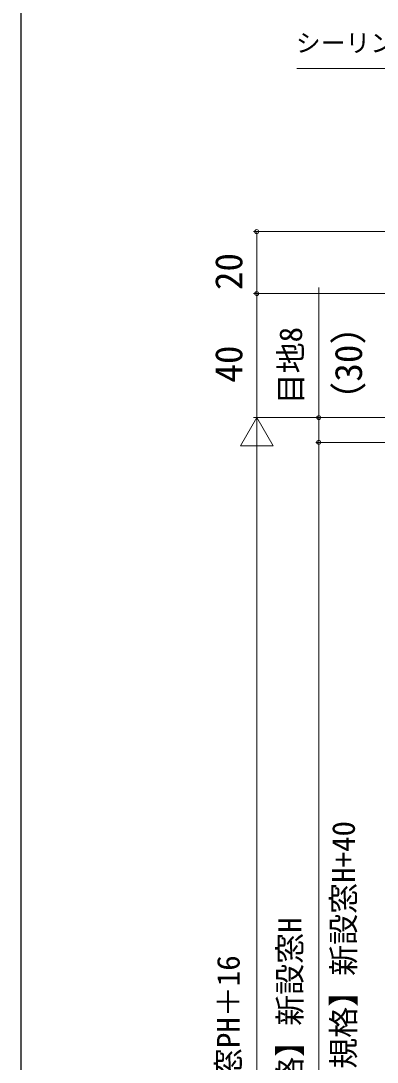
# Model space of a CAD drawing. Units: millimetres, scale not verified. Extents: x -525 to 525, y -783 to 779.
# Drawn here: x -525 to -410.2, y 256.2 to 592.2 of the extents above; entities that cross this region are included whole.
import ezdxf
from ezdxf.enums import TextEntityAlignment as Align

# ---------------------------------------------------------------- set-up
doc = ezdxf.new("R2010")
doc.units = ezdxf.units.MM
doc.header["$LTSCALE"] = 4
doc.layers.add('0-7_YKK_D', color=6, linetype='Continuous', lineweight=18)
doc.layers.add('0-8_YKK_ZWAK', color=7, linetype='Continuous')
doc.styles.add('ＭＳ ゴシック', font='')
doc.styles.get('ＭＳ ゴシック').set_extended_font_data('MS Gothic')

msp = doc.modelspace()

# ---------------------------------------------------------------- linework, layer by layer
at = {"layer": '0-7_YKK_D'}
for p, q in [((-369.487, 524.2), (-450.004, 524.2)), ((-449.004, 524.2), (-449.004, 504.2)), ((-365.5, 504.2), (-450.004, 504.2)), ((-365.5, 504.2), (-450.004, 504.2)), ((-449.004, 504.2), (-449.004, 464.2)), ((-449.004, 464.2), (-454.254, 455.107)), ((-365.5, 464.2), (-450.004, 464.2)), ((-365.5, 464.2), (-450.004, 464.2)), ((-449.004, 464.2), (-443.754, 455.107)), ((-449.004, 464.2), (-449.004, 446.013)), ((-365.117, 464.2), (-430.004, 464.2)), ((-454.254, 455.107), (-443.754, 455.107)), ((-449.004, 453.7), (-449.004, 58.7)), ((-368.715, 456.2), (-430.004, 456.2)), ((-369, 456.2), (-430.004, 456.2)), ((-429.004, 456.2), (-429.004, 56.2))]:
    msp.add_line(p, q, dxfattribs=at)
for points in [[(-341.724, 523.597), (-342.166, 526.108), (-351.11, 576.828), (-436.123, 576.828)], [(-429.004, 456.2), (-429.004, 464.2), (-429.004, 506.141)]]:
    msp.add_lwpolyline(points, dxfattribs=at)
for centre in [(-449.004, 524.2), (-449.004, 504.2), (-449.004, 504.2), (-429.004, 464.2), (-429.004, 456.2), (-429.004, 456.2)]:
    msp.add_circle(centre, 0.637, dxfattribs=at)
at = {"layer": '0-8_YKK_ZWAK'}
msp.add_line((-525, 747.2), (-525, -782.8), dxfattribs=at)

# ---------------------------------------------------------------- texts
at = {"layer": '0-7_YKK_D', "style": 'ＭＳ ゴシック'}
msp.add_text('シーリング（別途）', height=5.865, dxfattribs=at).set_placement((-436.409, 580.374), align=Align.BOTTOM_LEFT)
for s, height, p in [('20', 8.798, (-451.004, 505.336)), ('目地8', 7.331, (-432.197, 468.459)), ('（30）', 8.798, (-412.435, 463.78)), ('40', 8.798, (-451.004, 475.473)), ('\u3000\u3000\u3000\u3000\u3000\u3000\u3000\u3000【本州規格】新設窓H+40', 7.331, (-415.185, 144.069)), ('新設窓PH＝【北海道規格】新設窓H', 7.331, (-432.481, 147.961)), ('モール出来高HM＝新設窓PH＋16', 7.331, (-452.31, 150.774))]:
    msp.add_text(s, height=height, rotation=90, dxfattribs=at).set_placement(p, align=Align.BOTTOM_LEFT)

doc.saveas('drawing.dxf')
